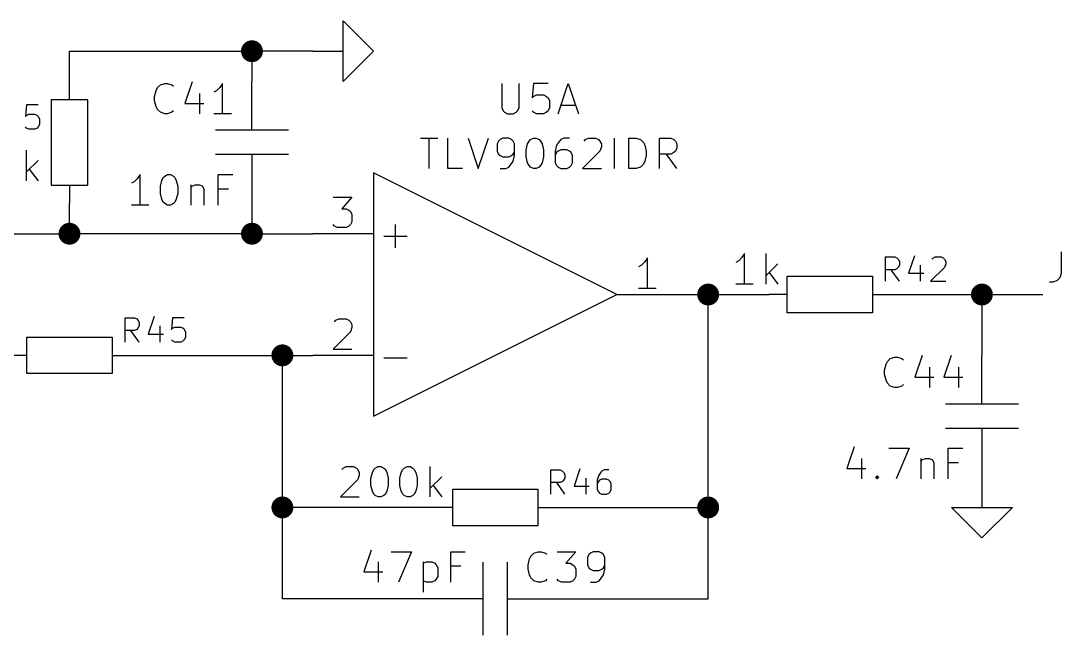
# Model space of a CAD drawing. Header units: inches. Extents: x 0.4 to 16.1, y -11.3 to -0.4.
# Drawn here: x 11.87 to 13.58, y -9.46 to -8.45 of the extents above; entities that cross this region are included whole.
import ezdxf

# ---------------------------------------------------------------- set-up
doc = ezdxf.new("R2010")
doc.units = ezdxf.units.IN
doc.header["$MEASUREMENT"] = 0
for name, color, linetype in [('GREENSIXTYFIVE', 129, 'CONTINUOUS'), ('LIGHTGREEN', 92, 'CONTINUOUS'), ('LIGHTRED', 12, 'CONTINUOUS'), ('RED', 14, 'CONTINUOUS'), ('REDSIX', 19, 'CONTINUOUS'), ('WHITE', 250, 'CONTINUOUS')]:
    doc.layers.add(name, color=color, linetype=linetype)

msp = doc.modelspace()

# ---------------------------------------------------------------- linework, layer by layer
at = {"layer": 'GREENSIXTYFIVE', "linetype": 'CONTINUOUS'}
for p, q in [((12.1518, -8.5504), (12.1399, -8.5861)), ((12.0899, -8.5742), (12.0923, -8.5647)), ((12.0923, -8.5647), (12.0947, -8.5599)), ((12.0947, -8.5599), (12.0994, -8.5552)), ((12.0994, -8.5552), (12.1066, -8.5528)), ((12.1066, -8.5528), (12.1113, -8.5528)), ((12.1113, -8.5528), (12.1185, -8.5552)), ((12.1185, -8.5552), (12.1209, -8.5576)), ((12.1923, -8.5647), (12.1875, -8.5671)), ((12.1971, -8.5599), (12.1923, -8.5647)), ((12.2018, -8.5528), (12.1971, -8.5599)), ((12.2018, -8.6028), (12.2018, -8.5528)), ((12.6605, -8.5528), (12.6605, -8.5933)), ((12.6605, -8.5528), (12.6605, -8.5933)), ((12.689, -8.5933), (12.689, -8.5528)), ((12.689, -8.5933), (12.689, -8.5528)), ((12.7129, -8.5528), (12.7105, -8.5766)), ((12.7129, -8.5528), (12.7105, -8.5766)), ((12.7367, -8.5528), (12.7129, -8.5528)), ((12.7367, -8.5528), (12.7129, -8.5528)), ((12.7533, -8.6028), (12.77, -8.5528)), ((12.7533, -8.6028), (12.77, -8.5528)), ((12.77, -8.5528), (12.7867, -8.6028)), ((12.77, -8.5528), (12.7867, -8.6028)), ((12.0899, -8.5814), (12.0899, -8.5742)), ((12.0923, -8.5909), (12.0899, -8.5814)), ((12.1637, -8.5695), (12.1637, -8.6028)), ((12.7105, -8.5766), (12.7129, -8.5742)), ((12.7105, -8.5766), (12.7129, -8.5742)), ((12.7129, -8.5742), (12.7176, -8.5719)), ((12.7129, -8.5742), (12.7176, -8.5719)), ((12.7176, -8.5719), (12.7295, -8.5719)), ((12.7176, -8.5719), (12.7295, -8.5719)), ((12.7295, -8.5719), (12.7343, -8.5742)), ((12.7295, -8.5719), (12.7343, -8.5742)), ((12.7343, -8.5742), (12.7367, -8.5766)), ((12.7343, -8.5742), (12.7367, -8.5766)), ((12.7367, -8.5766), (12.739, -8.5814)), ((12.7367, -8.5766), (12.739, -8.5814)), ((12.739, -8.5814), (12.739, -8.5933)), ((12.739, -8.5814), (12.739, -8.5933)), ((11.8795, -8.5882), (11.8776, -8.6073)), ((11.8986, -8.5882), (11.8795, -8.5882)), ((12.0947, -8.5957), (12.0923, -8.5909)), ((12.0994, -8.6004), (12.0947, -8.5957)), ((12.1066, -8.6028), (12.0994, -8.6004)), ((12.1113, -8.6028), (12.1066, -8.6028)), ((12.1185, -8.6004), (12.1113, -8.6028)), ((12.1209, -8.598), (12.1185, -8.6004)), ((12.1399, -8.5861), (12.1709, -8.5861)), ((12.2161, -8.6028), (12.1875, -8.6028)), ((12.6605, -8.5933), (12.6629, -8.598)), ((12.6605, -8.5933), (12.6629, -8.598)), ((12.6629, -8.598), (12.6652, -8.6004)), ((12.6629, -8.598), (12.6652, -8.6004)), ((12.6652, -8.6004), (12.67, -8.6028)), ((12.6652, -8.6004), (12.67, -8.6028)), ((12.67, -8.6028), (12.6795, -8.6028)), ((12.67, -8.6028), (12.6795, -8.6028)), ((12.6795, -8.6028), (12.6843, -8.6004)), ((12.6795, -8.6028), (12.6843, -8.6004)), ((12.6843, -8.6004), (12.6867, -8.598)), ((12.6843, -8.6004), (12.6867, -8.598)), ((12.6867, -8.598), (12.689, -8.5933)), ((12.6867, -8.598), (12.689, -8.5933)), ((12.7129, -8.6004), (12.7105, -8.598)), ((12.7129, -8.6004), (12.7105, -8.598)), ((12.7176, -8.6028), (12.7129, -8.6004)), ((12.7176, -8.6028), (12.7129, -8.6004)), ((12.7295, -8.6028), (12.7176, -8.6028)), ((12.7295, -8.6028), (12.7176, -8.6028)), ((12.7343, -8.6004), (12.7295, -8.6028)), ((12.7343, -8.6004), (12.7295, -8.6028)), ((12.7367, -8.598), (12.7343, -8.6004)), ((12.7367, -8.598), (12.7343, -8.6004)), ((12.739, -8.5933), (12.7367, -8.598)), ((12.739, -8.5933), (12.7367, -8.598)), ((12.7581, -8.5885), (12.7819, -8.5885)), ((12.7581, -8.5885), (12.7819, -8.5885)), ((11.8776, -8.6073), (11.8795, -8.6054)), ((11.8795, -8.6054), (11.8833, -8.6035)), ((11.8833, -8.6035), (11.8929, -8.6035)), ((11.8929, -8.6035), (11.8967, -8.6054)), ((11.8967, -8.6054), (11.8986, -8.6073)), ((11.8986, -8.6073), (11.9005, -8.6111)), ((11.9005, -8.6111), (11.9005, -8.6206)), ((11.8795, -8.6263), (11.8776, -8.6244)), ((11.8833, -8.6282), (11.8795, -8.6263)), ((11.8929, -8.6282), (11.8833, -8.6282)), ((11.8967, -8.6263), (11.8929, -8.6282)), ((11.8986, -8.6244), (11.8967, -8.6263)), ((11.9005, -8.6206), (11.8986, -8.6244)), ((12.5269, -8.6428), (12.5555, -8.6428)), ((12.5269, -8.6428), (12.5555, -8.6428)), ((12.5412, -8.6928), (12.5412, -8.6428)), ((12.5412, -8.6928), (12.5412, -8.6428)), ((12.5721, -8.6928), (12.5721, -8.6428)), ((12.5721, -8.6928), (12.5721, -8.6428)), ((12.6055, -8.6428), (12.6221, -8.6928)), ((12.6055, -8.6428), (12.6221, -8.6928)), ((12.6221, -8.6928), (12.6388, -8.6428)), ((12.6221, -8.6928), (12.6388, -8.6428)), ((12.6555, -8.6476), (12.6531, -8.6523)), ((12.6555, -8.6476), (12.6531, -8.6523)), ((12.6531, -8.6523), (12.6531, -8.6642)), ((12.6531, -8.6523), (12.6531, -8.6642)), ((12.6579, -8.6452), (12.6555, -8.6476)), ((12.6579, -8.6452), (12.6555, -8.6476)), ((12.6626, -8.6428), (12.6579, -8.6452)), ((12.6626, -8.6428), (12.6579, -8.6452)), ((12.6721, -8.6428), (12.6626, -8.6428)), ((12.6721, -8.6428), (12.6626, -8.6428)), ((12.6769, -8.6452), (12.6721, -8.6428)), ((12.6769, -8.6452), (12.6721, -8.6428)), ((12.6793, -8.6476), (12.6769, -8.6452)), ((12.6793, -8.6476), (12.6769, -8.6452)), ((12.6817, -8.6523), (12.6793, -8.6476)), ((12.6817, -8.6523), (12.6793, -8.6476)), ((12.6817, -8.6714), (12.6817, -8.6523)), ((12.6817, -8.6714), (12.6817, -8.6523)), ((12.7007, -8.6619), (12.7031, -8.6523)), ((12.7007, -8.6619), (12.7031, -8.6523)), ((12.7031, -8.6523), (12.7055, -8.6476)), ((12.7031, -8.6523), (12.7055, -8.6476)), ((12.7055, -8.6476), (12.7079, -8.6452)), ((12.7055, -8.6476), (12.7079, -8.6452)), ((12.7079, -8.6452), (12.7126, -8.6428)), ((12.7079, -8.6452), (12.7126, -8.6428)), ((12.7126, -8.6428), (12.7174, -8.6428)), ((12.7126, -8.6428), (12.7174, -8.6428)), ((12.7174, -8.6428), (12.7221, -8.6452)), ((12.7174, -8.6428), (12.7221, -8.6452)), ((12.7221, -8.6452), (12.7245, -8.6476)), ((12.7221, -8.6452), (12.7245, -8.6476)), ((12.7245, -8.6476), (12.7269, -8.6523)), ((12.7245, -8.6476), (12.7269, -8.6523)), ((12.7269, -8.6523), (12.7293, -8.6619)), ((12.7269, -8.6523), (12.7293, -8.6619)), ((12.7555, -8.6476), (12.7507, -8.6547)), ((12.7555, -8.6476), (12.7507, -8.6547)), ((12.7579, -8.6452), (12.7555, -8.6476)), ((12.7579, -8.6452), (12.7555, -8.6476)), ((12.7626, -8.6428), (12.7579, -8.6452)), ((12.7626, -8.6428), (12.7579, -8.6452)), ((12.7721, -8.6428), (12.7626, -8.6428)), ((12.7721, -8.6428), (12.7626, -8.6428)), ((12.796, -8.6476), (12.7983, -8.6452)), ((12.796, -8.6476), (12.7983, -8.6452)), ((12.7983, -8.6452), (12.8031, -8.6428)), ((12.7983, -8.6452), (12.8031, -8.6428)), ((12.8031, -8.6428), (12.815, -8.6428)), ((12.8031, -8.6428), (12.815, -8.6428)), ((12.815, -8.6428), (12.8198, -8.6452)), ((12.815, -8.6428), (12.8198, -8.6452)), ((12.8198, -8.6452), (12.8221, -8.6476)), ((12.8198, -8.6452), (12.8221, -8.6476)), ((12.8221, -8.6476), (12.8245, -8.6523)), ((12.8221, -8.6476), (12.8245, -8.6523)), ((12.8245, -8.6523), (12.8245, -8.6571)), ((12.8245, -8.6523), (12.8245, -8.6571)), ((12.8459, -8.6928), (12.8459, -8.6428)), ((12.8459, -8.6928), (12.8459, -8.6428)), ((12.8698, -8.6928), (12.8698, -8.6428)), ((12.8698, -8.6428), (12.8817, -8.6428)), ((12.8698, -8.6928), (12.8698, -8.6428)), ((12.8698, -8.6428), (12.8817, -8.6428)), ((12.8817, -8.6428), (12.8888, -8.6452)), ((12.8817, -8.6428), (12.8888, -8.6452)), ((12.8888, -8.6452), (12.8936, -8.6499)), ((12.8888, -8.6452), (12.8936, -8.6499)), ((12.8936, -8.6499), (12.896, -8.6547)), ((12.8936, -8.6499), (12.896, -8.6547)), ((12.9198, -8.6928), (12.9198, -8.6428)), ((12.9198, -8.6428), (12.9388, -8.6428)), ((12.9198, -8.6928), (12.9198, -8.6428)), ((12.9198, -8.6428), (12.9388, -8.6428)), ((12.9388, -8.6428), (12.9436, -8.6452)), ((12.9388, -8.6428), (12.9436, -8.6452)), ((12.9436, -8.6452), (12.946, -8.6476)), ((12.9436, -8.6452), (12.946, -8.6476)), ((12.946, -8.6476), (12.9483, -8.6523)), ((12.946, -8.6476), (12.9483, -8.6523)), ((12.9483, -8.6523), (12.9483, -8.6595)), ((12.9483, -8.6523), (12.9483, -8.6595)), ((11.8793, -8.7128), (11.8793, -8.6628)), ((12.6531, -8.6642), (12.6555, -8.669)), ((12.6531, -8.6642), (12.6555, -8.669)), ((12.6555, -8.669), (12.6579, -8.6714)), ((12.6555, -8.669), (12.6579, -8.6714)), ((12.6769, -8.6714), (12.6793, -8.669)), ((12.6769, -8.6714), (12.6793, -8.669)), ((12.6793, -8.669), (12.6817, -8.6642)), ((12.6793, -8.669), (12.6817, -8.6642)), ((12.7007, -8.6738), (12.7007, -8.6619)), ((12.7007, -8.6738), (12.7007, -8.6619)), ((12.7293, -8.6619), (12.7293, -8.6738)), ((12.7293, -8.6619), (12.7293, -8.6738)), ((12.7507, -8.6547), (12.7483, -8.6642)), ((12.7507, -8.6547), (12.7483, -8.6642)), ((12.7483, -8.6642), (12.7483, -8.6833)), ((12.7483, -8.6642), (12.7483, -8.6833)), ((12.7507, -8.6666), (12.7483, -8.6714)), ((12.7507, -8.6666), (12.7483, -8.6714)), ((12.7531, -8.6642), (12.7507, -8.6666)), ((12.7531, -8.6642), (12.7507, -8.6666)), ((12.7579, -8.6619), (12.7531, -8.6642)), ((12.7579, -8.6619), (12.7531, -8.6642)), ((12.7674, -8.6619), (12.7579, -8.6619)), ((12.7674, -8.6619), (12.7579, -8.6619)), ((12.7721, -8.6642), (12.7674, -8.6619)), ((12.7721, -8.6642), (12.7674, -8.6619)), ((12.7745, -8.6666), (12.7721, -8.6642)), ((12.7745, -8.6666), (12.7721, -8.6642)), ((12.7769, -8.6714), (12.7745, -8.6666)), ((12.7769, -8.6714), (12.7745, -8.6666)), ((12.8221, -8.6642), (12.7936, -8.6928)), ((12.8221, -8.6642), (12.7936, -8.6928)), ((12.8245, -8.6571), (12.8221, -8.6642)), ((12.8245, -8.6571), (12.8221, -8.6642)), ((12.896, -8.6547), (12.8983, -8.6642)), ((12.896, -8.6547), (12.8983, -8.6642)), ((12.8983, -8.6642), (12.8983, -8.6714)), ((12.8983, -8.6642), (12.8983, -8.6714)), ((12.9388, -8.669), (12.9198, -8.669)), ((12.9388, -8.669), (12.9198, -8.669)), ((12.9483, -8.6928), (12.9317, -8.669)), ((12.9483, -8.6928), (12.9317, -8.669)), ((12.9436, -8.6666), (12.9388, -8.669)), ((12.9436, -8.6666), (12.9388, -8.669)), ((12.946, -8.6642), (12.9436, -8.6666)), ((12.946, -8.6642), (12.9436, -8.6666)), ((12.9483, -8.6595), (12.946, -8.6642)), ((12.9483, -8.6595), (12.946, -8.6642)), ((11.8983, -8.6795), (11.8793, -8.6985)), ((12.6579, -8.6714), (12.6626, -8.6738)), ((12.6579, -8.6714), (12.6626, -8.6738)), ((12.6626, -8.6738), (12.6721, -8.6738)), ((12.6626, -8.6738), (12.6721, -8.6738)), ((12.6721, -8.6738), (12.6769, -8.6714)), ((12.6721, -8.6738), (12.6769, -8.6714)), ((12.6721, -8.6904), (12.6745, -8.688)), ((12.6721, -8.6904), (12.6745, -8.688)), ((12.6745, -8.688), (12.6793, -8.6809)), ((12.6745, -8.688), (12.6793, -8.6809)), ((12.6793, -8.6809), (12.6817, -8.6714)), ((12.6793, -8.6809), (12.6817, -8.6714)), ((12.7031, -8.6833), (12.7007, -8.6738)), ((12.7031, -8.6833), (12.7007, -8.6738)), ((12.7055, -8.688), (12.7031, -8.6833)), ((12.7055, -8.688), (12.7031, -8.6833)), ((12.7079, -8.6904), (12.7055, -8.688)), ((12.7079, -8.6904), (12.7055, -8.688)), ((12.7245, -8.688), (12.7221, -8.6904)), ((12.7245, -8.688), (12.7221, -8.6904)), ((12.7269, -8.6833), (12.7245, -8.688)), ((12.7269, -8.6833), (12.7245, -8.688)), ((12.7293, -8.6738), (12.7269, -8.6833)), ((12.7293, -8.6738), (12.7269, -8.6833)), ((12.7483, -8.6833), (12.7507, -8.688)), ((12.7483, -8.6833), (12.7507, -8.688)), ((12.7507, -8.688), (12.7531, -8.6904)), ((12.7507, -8.688), (12.7531, -8.6904)), ((12.7721, -8.6904), (12.7745, -8.688)), ((12.7721, -8.6904), (12.7745, -8.688)), ((12.7745, -8.688), (12.7769, -8.6833)), ((12.7745, -8.688), (12.7769, -8.6833)), ((12.7769, -8.6833), (12.7769, -8.6714)), ((12.7769, -8.6833), (12.7769, -8.6714)), ((12.8936, -8.6857), (12.8888, -8.6904)), ((12.8936, -8.6857), (12.8888, -8.6904)), ((12.896, -8.6809), (12.8936, -8.6857)), ((12.896, -8.6809), (12.8936, -8.6857)), ((12.8983, -8.6714), (12.896, -8.6809)), ((12.8983, -8.6714), (12.896, -8.6809)), ((11.884, -8.6938), (11.8983, -8.7128)), ((12.0661, -8.7028), (12.0613, -8.7099)), ((12.0661, -8.7528), (12.0661, -8.7028)), ((12.1042, -8.7076), (12.1066, -8.7052)), ((12.1066, -8.7052), (12.1113, -8.7028)), ((12.1113, -8.7028), (12.1161, -8.7028)), ((12.1161, -8.7028), (12.1209, -8.7052)), ((12.1209, -8.7052), (12.1232, -8.7076)), ((12.1947, -8.7528), (12.1947, -8.7028)), ((12.1947, -8.7028), (12.2185, -8.7028)), ((12.596, -8.6928), (12.5721, -8.6928)), ((12.596, -8.6928), (12.5721, -8.6928)), ((12.6579, -8.6928), (12.6674, -8.6928)), ((12.6579, -8.6928), (12.6674, -8.6928)), ((12.6674, -8.6928), (12.6721, -8.6904)), ((12.6674, -8.6928), (12.6721, -8.6904)), ((12.7126, -8.6928), (12.7079, -8.6904)), ((12.7126, -8.6928), (12.7079, -8.6904)), ((12.7174, -8.6928), (12.7126, -8.6928)), ((12.7174, -8.6928), (12.7126, -8.6928)), ((12.7221, -8.6904), (12.7174, -8.6928)), ((12.7221, -8.6904), (12.7174, -8.6928)), ((12.7531, -8.6904), (12.7579, -8.6928)), ((12.7531, -8.6904), (12.7579, -8.6928)), ((12.7579, -8.6928), (12.7674, -8.6928)), ((12.7579, -8.6928), (12.7674, -8.6928)), ((12.7674, -8.6928), (12.7721, -8.6904)), ((12.7674, -8.6928), (12.7721, -8.6904)), ((12.7936, -8.6928), (12.8245, -8.6928)), ((12.7936, -8.6928), (12.8245, -8.6928)), ((12.8817, -8.6928), (12.8698, -8.6928)), ((12.8817, -8.6928), (12.8698, -8.6928)), ((12.8888, -8.6904), (12.8817, -8.6928)), ((12.8888, -8.6904), (12.8817, -8.6928)), ((12.0566, -8.7147), (12.0518, -8.7171)), ((12.0613, -8.7099), (12.0566, -8.7147)), ((12.0994, -8.7219), (12.1018, -8.7123)), ((12.0994, -8.7338), (12.0994, -8.7219)), ((12.1018, -8.7123), (12.1042, -8.7076)), ((12.1232, -8.7076), (12.1256, -8.7123)), ((12.1256, -8.7123), (12.128, -8.7219)), ((12.128, -8.7219), (12.128, -8.7338)), ((12.1494, -8.7195), (12.1494, -8.7528)), ((12.1494, -8.7242), (12.1518, -8.7219)), ((12.1518, -8.7219), (12.1566, -8.7195)), ((12.1566, -8.7195), (12.1637, -8.7195)), ((12.1637, -8.7195), (12.1685, -8.7219)), ((12.1685, -8.7219), (12.1709, -8.7266)), ((12.1018, -8.7433), (12.0994, -8.7338)), ((12.128, -8.7338), (12.1256, -8.7433)), ((12.1709, -8.7266), (12.1709, -8.7528)), ((12.2113, -8.7266), (12.1947, -8.7266)), ((12.0804, -8.7528), (12.0518, -8.7528)), ((12.1042, -8.748), (12.1018, -8.7433)), ((12.1066, -8.7504), (12.1042, -8.748)), ((12.1113, -8.7528), (12.1066, -8.7504)), ((12.1161, -8.7528), (12.1113, -8.7528)), ((12.1209, -8.7504), (12.1161, -8.7528)), ((12.1232, -8.748), (12.1209, -8.7504)), ((12.1256, -8.7433), (12.1232, -8.748)), ((12.4859, -8.8231), (12.4859, -8.785)), ((12.4859, -8.8231), (12.4859, -8.785)), ((12.4669, -8.8041), (12.505, -8.8041)), ((12.4669, -8.8041), (12.505, -8.8041)), ((13.055, -8.8399), (13.0502, -8.8447)), ((13.0598, -8.8328), (13.055, -8.8399)), ((13.0598, -8.8828), (13.0598, -8.8328)), ((13.0955, -8.8828), (13.0955, -8.8328)), ((13.2914, -8.8782), (13.2914, -8.8382)), ((13.2914, -8.8382), (13.3067, -8.8382)), ((13.3067, -8.8382), (13.3105, -8.8401)), ((13.3105, -8.8401), (13.3124, -8.8421)), ((13.3124, -8.8421), (13.3143, -8.8459)), ((13.339, -8.8363), (13.3295, -8.8649)), ((13.3676, -8.8421), (13.3695, -8.8401)), ((13.3695, -8.8401), (13.3733, -8.8382)), ((13.3733, -8.8382), (13.3829, -8.8382)), ((13.3829, -8.8382), (13.3867, -8.8401)), ((13.3867, -8.8401), (13.3886, -8.8421)), ((13.3886, -8.8421), (13.3905, -8.8459)), ((13.0502, -8.8447), (13.0455, -8.8471)), ((13.1145, -8.8495), (13.0955, -8.8685)), ((13.3067, -8.8592), (13.2914, -8.8592)), ((13.3143, -8.8782), (13.301, -8.8592)), ((13.3105, -8.8573), (13.3067, -8.8592)), ((13.3124, -8.8554), (13.3105, -8.8573)), ((13.3143, -8.8516), (13.3124, -8.8554)), ((13.3143, -8.8459), (13.3143, -8.8516)), ((13.3486, -8.8516), (13.3486, -8.8782)), ((13.3886, -8.8554), (13.3657, -8.8782)), ((13.3905, -8.8497), (13.3886, -8.8554)), ((13.3905, -8.8459), (13.3905, -8.8497)), ((13.1002, -8.8638), (13.1145, -8.8828)), ((13.3295, -8.8649), (13.3543, -8.8649)), ((13.074, -8.8828), (13.0455, -8.8828)), ((13.3657, -8.8782), (13.3905, -8.8782)), ((12.0414, -8.9782), (12.0414, -8.9382)), ((12.0414, -8.9382), (12.0567, -8.9382)), ((12.0567, -8.9382), (12.0605, -8.9401)), ((12.0605, -8.9401), (12.0624, -8.9421)), ((12.0624, -8.9421), (12.0643, -8.9459)), ((12.089, -8.9363), (12.0795, -8.9649)), ((12.1195, -8.9382), (12.1176, -8.9573)), ((12.1386, -8.9382), (12.1195, -8.9382)), ((12.0567, -8.9592), (12.0414, -8.9592)), ((12.0643, -8.9782), (12.051, -8.9592)), ((12.0605, -8.9573), (12.0567, -8.9592)), ((12.0624, -8.9554), (12.0605, -8.9573)), ((12.0643, -8.9516), (12.0624, -8.9554)), ((12.0643, -8.9459), (12.0643, -8.9516)), ((12.0986, -8.9516), (12.0986, -8.9782)), ((12.1176, -8.9573), (12.1195, -8.9554)), ((12.1195, -8.9554), (12.1233, -8.9535)), ((12.1233, -8.9535), (12.1329, -8.9535)), ((12.1329, -8.9535), (12.1367, -8.9554)), ((12.1367, -8.9554), (12.1386, -8.9573)), ((12.1386, -8.9573), (12.1405, -8.9611)), ((12.1405, -8.9611), (12.1405, -8.9706)), ((12.0795, -8.9649), (12.1043, -8.9649)), ((12.1195, -8.9763), (12.1176, -8.9744)), ((12.1233, -8.9782), (12.1195, -8.9763)), ((12.1329, -8.9782), (12.1233, -8.9782)), ((12.1367, -8.9763), (12.1329, -8.9782)), ((12.1386, -8.9744), (12.1367, -8.9763)), ((12.1405, -8.9706), (12.1386, -8.9744)), ((12.4669, -9.0041), (12.505, -9.0041)), ((12.4669, -9.0041), (12.505, -9.0041)), ((13.2923, -9.0147), (13.2947, -9.0099)), ((13.2923, -9.0147), (13.2947, -9.0099)), ((13.2947, -9.0099), (13.2994, -9.0052)), ((13.2947, -9.0099), (13.2994, -9.0052)), ((13.2994, -9.0052), (13.3066, -9.0028)), ((13.2994, -9.0052), (13.3066, -9.0028)), ((13.3066, -9.0028), (13.3113, -9.0028)), ((13.3066, -9.0028), (13.3113, -9.0028)), ((13.3113, -9.0028), (13.3185, -9.0052)), ((13.3113, -9.0028), (13.3185, -9.0052)), ((13.3185, -9.0052), (13.3209, -9.0076)), ((13.3185, -9.0052), (13.3209, -9.0076)), ((13.3518, -9.0004), (13.3399, -9.0361)), ((13.3518, -9.0004), (13.3399, -9.0361)), ((13.3994, -9.0004), (13.3875, -9.0361)), ((13.3994, -9.0004), (13.3875, -9.0361)), ((13.2899, -9.0242), (13.2923, -9.0147)), ((13.2899, -9.0242), (13.2923, -9.0147)), ((13.2899, -9.0314), (13.2899, -9.0242)), ((13.2899, -9.0314), (13.2899, -9.0242)), ((13.3637, -9.0195), (13.3637, -9.0528)), ((13.3637, -9.0195), (13.3637, -9.0528)), ((13.4113, -9.0195), (13.4113, -9.0528)), ((13.4113, -9.0195), (13.4113, -9.0528)), ((13.2923, -9.0409), (13.2899, -9.0314)), ((13.2923, -9.0409), (13.2899, -9.0314)), ((13.2947, -9.0457), (13.2923, -9.0409)), ((13.2947, -9.0457), (13.2923, -9.0409)), ((13.2994, -9.0504), (13.2947, -9.0457)), ((13.2994, -9.0504), (13.2947, -9.0457)), ((13.3399, -9.0361), (13.3709, -9.0361)), ((13.3399, -9.0361), (13.3709, -9.0361)), ((13.3875, -9.0361), (13.4185, -9.0361)), ((13.3875, -9.0361), (13.4185, -9.0361)), ((13.3066, -9.0528), (13.2994, -9.0504)), ((13.3066, -9.0528), (13.2994, -9.0504)), ((13.3113, -9.0528), (13.3066, -9.0528)), ((13.3113, -9.0528), (13.3066, -9.0528)), ((13.3185, -9.0504), (13.3113, -9.0528)), ((13.3185, -9.0504), (13.3113, -9.0528)), ((13.3209, -9.048), (13.3185, -9.0504)), ((13.3209, -9.048), (13.3185, -9.0504)), ((13.2399, -9.1504), (13.228, -9.1861)), ((13.2399, -9.1504), (13.228, -9.1861)), ((13.2971, -9.1528), (13.3304, -9.1528)), ((13.2971, -9.1528), (13.3304, -9.1528)), ((13.3304, -9.1528), (13.309, -9.2028)), ((13.3304, -9.1528), (13.309, -9.2028)), ((13.3947, -9.2028), (13.3947, -9.1528)), ((13.3947, -9.1528), (13.4185, -9.1528)), ((13.3947, -9.2028), (13.3947, -9.1528)), ((13.3947, -9.1528), (13.4185, -9.1528)), ((12.4002, -9.1852), (12.405, -9.1828)), ((12.405, -9.1828), (12.4169, -9.1828)), ((12.4169, -9.1828), (12.4217, -9.1852)), ((12.4526, -9.1852), (12.4574, -9.1828)), ((12.4574, -9.1828), (12.4621, -9.1828)), ((12.4621, -9.1828), (12.4669, -9.1852)), ((12.5002, -9.1852), (12.505, -9.1828)), ((12.505, -9.1828), (12.5098, -9.1828)), ((12.5098, -9.1828), (12.5145, -9.1852)), ((12.5431, -9.2328), (12.5431, -9.1828)), ((13.2518, -9.1695), (13.2518, -9.2028)), ((13.2518, -9.1695), (13.2518, -9.2028)), ((13.3494, -9.1695), (13.3494, -9.2028)), ((13.3494, -9.1695), (13.3494, -9.2028)), ((13.3494, -9.1742), (13.3518, -9.1719)), ((13.3494, -9.1742), (13.3518, -9.1719)), ((13.3518, -9.1719), (13.3566, -9.1695)), ((13.3518, -9.1719), (13.3566, -9.1695)), ((13.3566, -9.1695), (13.3637, -9.1695)), ((13.3566, -9.1695), (13.3637, -9.1695)), ((13.3637, -9.1695), (13.3685, -9.1719)), ((13.3637, -9.1695), (13.3685, -9.1719)), ((13.3685, -9.1719), (13.3709, -9.1766)), ((13.3685, -9.1719), (13.3709, -9.1766)), ((13.3709, -9.1766), (13.3709, -9.2028)), ((13.3709, -9.1766), (13.3709, -9.2028)), ((13.4113, -9.1766), (13.3947, -9.1766)), ((13.4113, -9.1766), (13.3947, -9.1766)), ((12.3979, -9.1876), (12.4002, -9.1852)), ((12.4217, -9.1852), (12.424, -9.1876)), ((12.424, -9.1876), (12.4264, -9.1923)), ((12.4264, -9.1971), (12.424, -9.2042)), ((12.4264, -9.1923), (12.4264, -9.1971)), ((12.4455, -9.2019), (12.4479, -9.1923)), ((12.4479, -9.1923), (12.4502, -9.1876)), ((12.4502, -9.1876), (12.4526, -9.1852)), ((12.4669, -9.1852), (12.4693, -9.1876)), ((12.4693, -9.1876), (12.4717, -9.1923)), ((12.4717, -9.1923), (12.474, -9.2019)), ((12.4931, -9.2019), (12.4955, -9.1923)), ((12.4955, -9.1923), (12.4979, -9.1876)), ((12.4979, -9.1876), (12.5002, -9.1852)), ((12.5145, -9.1852), (12.5169, -9.1876)), ((12.5169, -9.1876), (12.5193, -9.1923)), ((12.5193, -9.1923), (12.5217, -9.2019)), ((12.5621, -9.1995), (12.5431, -9.2185)), ((12.7414, -9.2282), (12.7414, -9.1882)), ((12.7414, -9.1882), (12.7567, -9.1882)), ((12.7567, -9.1882), (12.7605, -9.1901)), ((12.7605, -9.1901), (12.7624, -9.1921)), ((12.7624, -9.1921), (12.7643, -9.1959)), ((12.7643, -9.1959), (12.7643, -9.2016)), ((12.789, -9.1863), (12.7795, -9.2149)), ((12.8195, -9.1978), (12.8176, -9.2054)), ((12.8233, -9.1921), (12.8195, -9.1978)), ((12.8252, -9.1901), (12.8233, -9.1921)), ((12.829, -9.1882), (12.8252, -9.1901)), ((12.8367, -9.1882), (12.829, -9.1882)), ((13.228, -9.1861), (13.259, -9.1861)), ((13.228, -9.1861), (13.259, -9.1861)), ((13.2756, -9.2004), (13.278, -9.198)), ((13.2756, -9.2004), (13.278, -9.198)), ((13.278, -9.2028), (13.2756, -9.2004)), ((13.278, -9.2028), (13.2756, -9.2004)), ((13.278, -9.198), (13.2804, -9.2004)), ((13.278, -9.198), (13.278, -9.2028)), ((13.278, -9.198), (13.2804, -9.2004)), ((13.278, -9.198), (13.278, -9.2028)), ((13.2804, -9.2004), (13.278, -9.2028)), ((13.2804, -9.2004), (13.278, -9.2028)), ((12.424, -9.2042), (12.3955, -9.2328)), ((12.4455, -9.2138), (12.4455, -9.2019)), ((12.4479, -9.2233), (12.4455, -9.2138)), ((12.474, -9.2138), (12.4717, -9.2233)), ((12.474, -9.2019), (12.474, -9.2138)), ((12.4931, -9.2138), (12.4931, -9.2019)), ((12.4955, -9.2233), (12.4931, -9.2138)), ((12.5217, -9.2138), (12.5193, -9.2233)), ((12.5217, -9.2019), (12.5217, -9.2138)), ((12.5479, -9.2138), (12.5621, -9.2328)), ((12.7567, -9.2092), (12.7414, -9.2092)), ((12.7643, -9.2282), (12.751, -9.2092)), ((12.7605, -9.2073), (12.7567, -9.2092)), ((12.7624, -9.2054), (12.7605, -9.2073)), ((12.7643, -9.2016), (12.7624, -9.2054)), ((12.7795, -9.2149), (12.8043, -9.2149)), ((12.7986, -9.2016), (12.7986, -9.2282)), ((12.8176, -9.2054), (12.8176, -9.2206)), ((12.8195, -9.2073), (12.8176, -9.2111)), ((12.8214, -9.2054), (12.8195, -9.2073)), ((12.8252, -9.2035), (12.8214, -9.2054)), ((12.8329, -9.2035), (12.8252, -9.2035)), ((12.8367, -9.2054), (12.8329, -9.2035)), ((12.8386, -9.2073), (12.8367, -9.2054)), ((12.8405, -9.2111), (12.8386, -9.2073)), ((12.8405, -9.2206), (12.8405, -9.2111)), ((12.3955, -9.2328), (12.4264, -9.2328)), ((12.4502, -9.228), (12.4479, -9.2233)), ((12.4526, -9.2304), (12.4502, -9.228)), ((12.4574, -9.2328), (12.4526, -9.2304)), ((12.4621, -9.2328), (12.4574, -9.2328)), ((12.4669, -9.2304), (12.4621, -9.2328)), ((12.4693, -9.228), (12.4669, -9.2304)), ((12.4717, -9.2233), (12.4693, -9.228)), ((12.4979, -9.228), (12.4955, -9.2233)), ((12.5002, -9.2304), (12.4979, -9.228)), ((12.505, -9.2328), (12.5002, -9.2304)), ((12.5098, -9.2328), (12.505, -9.2328)), ((12.5145, -9.2304), (12.5098, -9.2328)), ((12.5169, -9.228), (12.5145, -9.2304)), ((12.5193, -9.2233), (12.5169, -9.228)), ((12.8176, -9.2206), (12.8195, -9.2244)), ((12.8195, -9.2244), (12.8214, -9.2263)), ((12.8214, -9.2263), (12.8252, -9.2282)), ((12.8252, -9.2282), (12.8329, -9.2282)), ((12.8329, -9.2282), (12.8367, -9.2263)), ((12.8367, -9.2263), (12.8386, -9.2244)), ((12.8386, -9.2244), (12.8405, -9.2206)), ((12.4458, -9.3204), (12.4339, -9.3561)), ((12.4791, -9.3228), (12.5125, -9.3228)), ((12.5125, -9.3228), (12.491, -9.3728)), ((12.5768, -9.3728), (12.5768, -9.3228)), ((12.5768, -9.3228), (12.6006, -9.3228)), ((12.7039, -9.3442), (12.7063, -9.3347)), ((12.7063, -9.3347), (12.7087, -9.3299)), ((12.7087, -9.3299), (12.7134, -9.3252)), ((12.7134, -9.3252), (12.7206, -9.3228)), ((12.7206, -9.3228), (12.7253, -9.3228)), ((12.7253, -9.3228), (12.7325, -9.3252)), ((12.7325, -9.3252), (12.7349, -9.3276)), ((12.7515, -9.3228), (12.7825, -9.3228)), ((12.7825, -9.3228), (12.7658, -9.3418)), ((12.8039, -9.3276), (12.8015, -9.3323)), ((12.8015, -9.3323), (12.8015, -9.3442)), ((12.8063, -9.3252), (12.8039, -9.3276)), ((12.811, -9.3228), (12.8063, -9.3252)), ((12.8206, -9.3228), (12.811, -9.3228)), ((12.8253, -9.3252), (12.8206, -9.3228)), ((12.8277, -9.3276), (12.8253, -9.3252)), ((12.8301, -9.3323), (12.8277, -9.3276)), ((12.8301, -9.3514), (12.8301, -9.3323)), ((12.4577, -9.3395), (12.4577, -9.3728)), ((12.5315, -9.3395), (12.5315, -9.3895)), ((12.5315, -9.3418), (12.5363, -9.3395)), ((12.5363, -9.3395), (12.5458, -9.3395)), ((12.5458, -9.3395), (12.5506, -9.3418)), ((12.5506, -9.3418), (12.5529, -9.3442)), ((12.5529, -9.3442), (12.5553, -9.349)), ((12.5553, -9.349), (12.5553, -9.3633)), ((12.5934, -9.3466), (12.5768, -9.3466)), ((12.7039, -9.3514), (12.7039, -9.3442)), ((12.7063, -9.3609), (12.7039, -9.3514)), ((12.7658, -9.3418), (12.7729, -9.3418)), ((12.7729, -9.3418), (12.7777, -9.3442)), ((12.7777, -9.3442), (12.7801, -9.3466)), ((12.7801, -9.3466), (12.7825, -9.3514)), ((12.7825, -9.3514), (12.7825, -9.3633)), ((12.8015, -9.3442), (12.8039, -9.349)), ((12.8039, -9.349), (12.8063, -9.3514)), ((12.8063, -9.3514), (12.811, -9.3538)), ((12.811, -9.3538), (12.8206, -9.3538)), ((12.8206, -9.3538), (12.8253, -9.3514)), ((12.8253, -9.3514), (12.8277, -9.349)), ((12.8277, -9.349), (12.8301, -9.3442)), ((12.8277, -9.3609), (12.8301, -9.3514)), ((12.4339, -9.3561), (12.4649, -9.3561)), ((12.5363, -9.3728), (12.5315, -9.3704)), ((12.5506, -9.3704), (12.5458, -9.3728)), ((12.5529, -9.368), (12.5506, -9.3704)), ((12.5553, -9.3633), (12.5529, -9.368)), ((12.7087, -9.3657), (12.7063, -9.3609)), ((12.7134, -9.3704), (12.7087, -9.3657)), ((12.7206, -9.3728), (12.7134, -9.3704)), ((12.7325, -9.3704), (12.7253, -9.3728)), ((12.7349, -9.368), (12.7325, -9.3704)), ((12.7539, -9.3704), (12.7515, -9.368)), ((12.7587, -9.3728), (12.7539, -9.3704)), ((12.7777, -9.3704), (12.7729, -9.3728)), ((12.7801, -9.368), (12.7777, -9.3704)), ((12.7825, -9.3633), (12.7801, -9.368)), ((12.8158, -9.3728), (12.8206, -9.3704)), ((12.8206, -9.3704), (12.8229, -9.368)), ((12.8229, -9.368), (12.8277, -9.3609)), ((12.5458, -9.3728), (12.5363, -9.3728)), ((12.7253, -9.3728), (12.7206, -9.3728)), ((12.7729, -9.3728), (12.7587, -9.3728)), ((12.8063, -9.3728), (12.8158, -9.3728))]:
    msp.add_line(p, q, dxfattribs=at)
at = {"layer": 'LIGHTGREEN', "linetype": 'CONTINUOUS'}
for p, q in [((11.95, -8.55), (11.95, -8.5)), ((11.95, -8.5), (12.25, -8.5)), ((12.35, -8.5), (12.25, -8.5)), ((12.25, -8.5), (12.25, -8.55)), ((11.95, -8.8), (11.95, -8.75)), ((12.25, -8.75), (12.25, -8.8)), ((11.65, -8.8), (11.95, -8.8)), ((12.25, -8.8), (11.95, -8.8)), ((12.25, -8.8), (12.35, -8.8)), ((12.95, -8.9), (13, -8.9)), ((13, -8.9), (13.1, -8.9)), ((13, -9.25), (13, -8.9)), ((13.3, -8.9), (13.45, -8.9)), ((13.45, -8.9), (13.45, -9)), ((13.45, -8.9), (13.55, -8.9)), ((12.05, -9), (12.3, -9)), ((12.3, -9.25), (12.3, -9)), ((12.3, -9), (12.35, -9)), ((12.55, -9.25), (12.3, -9.25)), ((12.3, -9.4), (12.3, -9.25)), ((12.75, -9.25), (13, -9.25)), ((13, -9.4), (13, -9.25)), ((12.55, -9.4), (12.3, -9.4)), ((12.75, -9.4), (13, -9.4))]:
    msp.add_line(p, q, dxfattribs=at)
at = {"layer": 'LIGHTGREEN', "const_width": 0.018}
for points in [[(12.241, -8.5, 1), (12.259, -8.5, 1)], [(11.941, -8.8, 1), (11.959, -8.8, 1)], [(12.241, -8.8, 1), (12.259, -8.8, 1)], [(12.991, -8.9, 1), (13.009, -8.9, 1)], [(13.441, -8.9, 1), (13.459, -8.9, 1)], [(12.291, -9, 1), (12.309, -9, 1)], [(12.291, -9.25, 1), (12.309, -9.25, 1)], [(12.991, -9.25, 1), (13.009, -9.25, 1)]]:
    msp.add_lwpolyline(points, format="xyb", close=True, dxfattribs=at)
at = {"layer": 'LIGHTRED', "linetype": 'CONTINUOUS'}
for p, q in [((12.3833, -8.7399), (12.4143, -8.7399)), ((12.3833, -8.7399), (12.4143, -8.7399)), ((12.4143, -8.7399), (12.3976, -8.7589)), ((12.4143, -8.7399), (12.3976, -8.7589)), ((12.3976, -8.7589), (12.4048, -8.7589)), ((12.3976, -8.7589), (12.4048, -8.7589)), ((12.4048, -8.7589), (12.4095, -8.7613)), ((12.4048, -8.7589), (12.4095, -8.7613)), ((12.4095, -8.7613), (12.4119, -8.7637)), ((12.4095, -8.7613), (12.4119, -8.7637)), ((12.4119, -8.7637), (12.4143, -8.7684)), ((12.4119, -8.7637), (12.4143, -8.7684)), ((12.4143, -8.7684), (12.4143, -8.7804)), ((12.4143, -8.7684), (12.4143, -8.7804)), ((12.3857, -8.7875), (12.3833, -8.7851)), ((12.3857, -8.7875), (12.3833, -8.7851)), ((12.3905, -8.7899), (12.3857, -8.7875)), ((12.3905, -8.7899), (12.3857, -8.7875)), ((12.4048, -8.7899), (12.3905, -8.7899)), ((12.4048, -8.7899), (12.3905, -8.7899)), ((12.4095, -8.7875), (12.4048, -8.7899)), ((12.4095, -8.7875), (12.4048, -8.7899)), ((12.4119, -8.7851), (12.4095, -8.7875)), ((12.4119, -8.7851), (12.4095, -8.7875)), ((12.4143, -8.7804), (12.4119, -8.7851)), ((12.4143, -8.7804), (12.4119, -8.7851)), ((12.9, -8.8399), (12.8952, -8.847)), ((12.9, -8.8399), (12.8952, -8.847)), ((12.9, -8.8899), (12.9, -8.8399)), ((12.9, -8.8899), (12.9, -8.8399)), ((12.8905, -8.8518), (12.8857, -8.8542)), ((12.8905, -8.8518), (12.8857, -8.8542)), ((12.8952, -8.847), (12.8905, -8.8518)), ((12.8952, -8.847), (12.8905, -8.8518)), ((12.9143, -8.8899), (12.8857, -8.8899)), ((12.9143, -8.8899), (12.8857, -8.8899)), ((12.3857, -8.9446), (12.3881, -8.9423)), ((12.3857, -8.9446), (12.3881, -8.9423)), ((12.3881, -8.9423), (12.3929, -8.9399)), ((12.3881, -8.9423), (12.3929, -8.9399)), ((12.3929, -8.9399), (12.4048, -8.9399)), ((12.3929, -8.9399), (12.4048, -8.9399)), ((12.4048, -8.9399), (12.4095, -8.9423)), ((12.4048, -8.9399), (12.4095, -8.9423)), ((12.4095, -8.9423), (12.4119, -8.9446)), ((12.4095, -8.9423), (12.4119, -8.9446)), ((12.4119, -8.9446), (12.4143, -8.9494)), ((12.4119, -8.9446), (12.4143, -8.9494)), ((12.4119, -8.9613), (12.3833, -8.9899)), ((12.4119, -8.9613), (12.3833, -8.9899)), ((12.4143, -8.9542), (12.4119, -8.9613)), ((12.4143, -8.9542), (12.4119, -8.9613)), ((12.4143, -8.9494), (12.4143, -8.9542)), ((12.4143, -8.9494), (12.4143, -8.9542)), ((12.3833, -8.9899), (12.4143, -8.9899)), ((12.3833, -8.9899), (12.4143, -8.9899))]:
    msp.add_line(p, q, dxfattribs=at)
at = {"layer": 'RED', "linetype": 'CONTINUOUS'}
for p, q in [((12.4, -8.5), (12.4, -8.45)), ((12.4, -8.45), (12.45, -8.5)), ((12.35, -8.5), (12.4, -8.5)), ((12.45, -8.5), (12.4, -8.55)), ((12.4, -8.55), (12.4, -8.5)), ((11.95, -8.58), (11.95, -8.55)), ((12.25, -8.63), (12.25, -8.55)), ((11.92, -8.58), (11.92, -8.72)), ((11.98, -8.58), (11.92, -8.58)), ((11.98, -8.72), (11.98, -8.58)), ((12.31, -8.63), (12.19, -8.63)), ((12.31, -8.67), (12.19, -8.67)), ((12.25, -8.67), (12.25, -8.75)), ((12.85, -8.9), (12.45, -8.7)), ((12.45, -8.7), (12.45, -9.1)), ((11.92, -8.72), (11.98, -8.72)), ((11.95, -8.72), (11.95, -8.75)), ((12.45, -8.8), (12.35, -8.8)), ((12.45, -8.8), (12.35, -8.8)), ((13.13, -8.93), (13.13, -8.87)), ((13.13, -8.87), (13.27, -8.87)), ((13.27, -8.87), (13.27, -8.93)), ((12.45, -9.1), (12.85, -8.9)), ((12.85, -8.9), (12.95, -8.9)), ((12.85, -8.9), (12.95, -8.9)), ((13.13, -8.9), (13.1, -8.9)), ((13.27, -8.9), (13.3, -8.9)), ((13.27, -8.93), (13.13, -8.93)), ((11.88, -9.03), (11.88, -8.97)), ((11.88, -8.97), (12.02, -8.97)), ((12.02, -8.97), (12.02, -9.03)), ((11.88, -9), (11.85, -9)), ((12.02, -9), (12.05, -9)), ((12.45, -9), (12.35, -9)), ((12.45, -9), (12.35, -9)), ((13.45, -9.08), (13.45, -9)), ((13.45, -9.08), (13.45, -9)), ((12.02, -9.03), (11.88, -9.03)), ((13.51, -9.08), (13.39, -9.08)), ((13.51, -9.12), (13.39, -9.12)), ((13.45, -9.12), (13.45, -9.2)), ((13.45, -9.12), (13.45, -9.2)), ((13.45, -9.2), (13.45, -9.25)), ((12.58, -9.28), (12.58, -9.22)), ((12.58, -9.22), (12.72, -9.22)), ((12.72, -9.22), (12.72, -9.28)), ((12.58, -9.25), (12.55, -9.25)), ((12.72, -9.25), (12.75, -9.25)), ((13.45, -9.3), (13.4, -9.25)), ((13.4, -9.25), (13.45, -9.25)), ((13.45, -9.25), (13.5, -9.25)), ((13.5, -9.25), (13.45, -9.3)), ((12.72, -9.28), (12.58, -9.28)), ((12.63, -9.46), (12.63, -9.34)), ((12.67, -9.46), (12.67, -9.34)), ((12.63, -9.4), (12.55, -9.4)), ((12.67, -9.4), (12.75, -9.4))]:
    msp.add_line(p, q, dxfattribs=at)
at = {"layer": 'REDSIX', "linetype": 'CONTINUOUS'}
for p, q in [((13.5803, -8.8298), (13.5803, -8.8655)), ((13.5779, -8.8727), (13.5732, -8.8774)), ((13.5803, -8.8655), (13.5779, -8.8727)), ((13.566, -8.8798), (13.5613, -8.8798)), ((13.5732, -8.8774), (13.566, -8.8798))]:
    msp.add_line(p, q, dxfattribs=at)
at = {"layer": 'WHITE', "linetype": 'CONTINUOUS'}
for p, q in [((12.85, -8.9), (12.45, -8.7)), ((12.45, -8.7), (12.45, -9.1)), ((12.45, -9.1), (12.85, -8.9))]:
    msp.add_line(p, q, dxfattribs=at)

doc.saveas('drawing.dxf')
